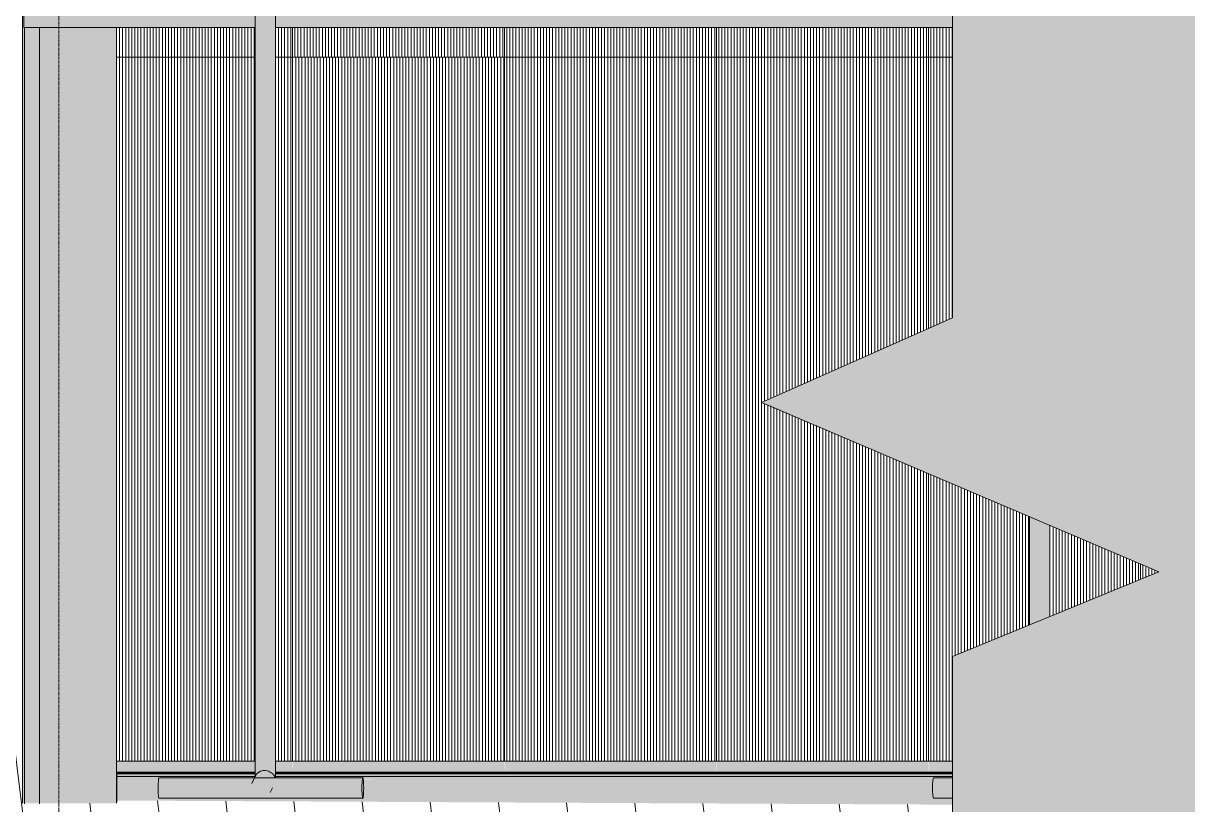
# Model space of a CAD drawing. Header units: millimetres. Extents: x -2361666 to -2009843, y -375 to 29863.
# Drawn here: x -2152843 to -2147151, y 11195 to 15015 of the extents above; entities that cross this region are included whole.
import ezdxf

# ---------------------------------------------------------------- set-up
doc = ezdxf.new("R2010")
doc.units = ezdxf.units.MM
doc.linetypes.add('Grid Line', pattern=[21, 12, -3, 3, -3])
for name, color, linetype, lineweight in [('A-DETL', 90, 'Continuous', 50), ('A-DETL-GENF', 92, 'Continuous', 5), ('A-GENM', 13, 'Continuous', 5), ('A-GLAZ-CURT', 52, 'Continuous', 5), ('A-GLAZ-CWMG', 51, 'Continuous', 5), ('A-ROOF', 132, 'Continuous', 5), ('A-ROOF-PATT', 132, 'Continuous', 5), ('A-WALL', 113, 'Continuous', 5), ('P-SANR-FIXT', 6, 'Continuous', 5), ('S-BEAM', 12, 'Continuous', 5), ('S-GRID', 1, 'Continuous', 5)]:
    doc.layers.add(name, color=color, linetype=linetype, lineweight=lineweight)

# ---------------------------------------------------------------- blocks, each defined once
blk = doc.blocks.new('Downpipe - Tee Spreader - Downpipe - Tee Spreader-1473809-SOUTH EAST - PART A')
at = {"layer": 'P-SANR-FIXT'}
for points in [[(-912193, 11326.6), (-912191.3, 11326.9), (-912191.4, 15154.5), (-912290.9, 15154.5), (-912290.4, 11333.1), (-912282.9, 11345.3), (-912272.7, 11354.3), (-912263.4, 11358.7), (-912250.5, 11361.4), (-912238.4, 11361.2), (-912227.9, 11359), (-912216.7, 11354.3), (-912204.6, 11345.3), (-912200.2, 11341), (-912193.1, 11326.8)], [(-912499, 11276.6), (-911768.9, 11276.6), (-911766.3, 11321.6), (-911766.3, 11326.6), (-912761.8, 11324.9), (-912764.5, 11301.6), (-912765.1, 11276.6), (-912743.2, 11276.6)], [(-912266.2, 11325.5), (-912245.5, 11326.6), (-912193.1, 11326.9), (-912195.2, 11332.6), (-912204.6, 11345.3), (-912216.7, 11354.3), (-912227.9, 11359), (-912238.4, 11361.2), (-912254.8, 11360.9), (-912258.2, 11360.5), (-912272.7, 11354.3), (-912282.9, 11345.3), (-912290.9, 11331.9), (-912292.1, 11326.6), (-912266.8, 11325.7)], [(-912499, 11226.6), (-911765.7, 11228.3), (-911768.3, 11251.6), (-911768.9, 11276.6), (-912765.1, 11276.6), (-912762.9, 11233.3), (-912760.7, 11226.6), (-912743.2, 11226.6)], [(-911765.7, 11228.3), (-911762.3, 11233.3), (-911760.3, 11289.5), (-911763.9, 11324.2), (-911766.7, 11319.9), (-911768.4, 11289.5), (-911767.9, 11251.6), (-911766.3, 11231.5)]]:
    blk.add_hatch(color=256, dxfattribs=at).paths.add_polyline_path(points)
for p, q in [((-912291.1, 15154.8), (-912291.1, 11331.5)), ((-912191.1, 11326.6), (-912191.1, 15154.8)), ((-911764.5, 11326.6), (-912760.7, 11326.6)), ((-912287.6, 11338.9), (-912307.4, 11298.8)), ((-912217.8, 11254.4), (-912206.5, 11277.2)), ((-912760.7, 11226.6), (-911764.5, 11226.6))]:
    blk.add_line(p, q, dxfattribs=at)
for centre, major_axis, ratio, start_param, end_param in [((-912760.7, 11276.6), (0, 50), 0.087276, 0, 1.570796), ((-911764.5, 11276.6), (0, 50), 0.087276, 4.712389, 7.853982), ((-912760.7, 11276.6), (0, 50), 0.087276, 1.570796, 3.141593), ((-912262.6, 11276.6), (-44.8, 22.2), 0.98105, 5.12118, 5.238128), ((-911764.5, 11276.6), (0, 50), 0.087276, 1.570796, 4.712389)]:
    blk.add_ellipse(centre, major_axis=major_axis, ratio=ratio, start_param=start_param, end_param=end_param, dxfattribs=at)
blk.add_open_spline([(-912286.4, 11341), (-912286, 11341.8), (-912285, 11343.3), (-912282.8, 11346.3), (-912279.5, 11349.8), (-912275, 11353.4), (-912269.9, 11356.4), (-912264.3, 11358.9), (-912256.3, 11361.2), (-912245.5, 11362.4), (-912232.4, 11361), (-912221.9, 11357.5), (-912214.2, 11353.4), (-912208.9, 11349.8), (-912205, 11346.3), (-912202.1, 11343.3), (-912199.5, 11340.2), (-912196.7, 11336.1), (-912194.2, 11331.2), (-912193.1, 11328.1), (-912192.6, 11326.7)], degree=3, knots=[0.1666667, 0.1666667, 0.1666667, 0.1666667, 0.1875, 0.2083333, 0.25, 0.2916667, 0.3333333, 0.375, 0.4166667, 0.5, 0.5833333, 0.6666667, 0.7083333, 0.75, 0.7916667, 0.8125, 0.8333333, 0.875, 0.9166667, 0.949442, 0.949442, 0.949442, 0.949442], dxfattribs=at)
blk = doc.blocks.new('Downpipe - Tee Spreader - Downpipe - Tee Spreader-V174-SOUTH EAST - PART A')
at = {"layer": 'P-SANR-FIXT'}
for points in [[(-908505.4, 12073.5), (-908405.8, 12114.4), (-908407.8, 12561.2), (-908505.4, 12602.8), (-908505.4, 12333.1)], [(-908882.2, 11276.6), (-908882.2, 11326.6), (-908976.3, 11324.9), (-908979, 11301.6), (-908979.6, 11276.6), (-908957.8, 11276.6)], [(-908975.2, 11226.6), (-908882.2, 11228.8), (-908882.2, 11276.6), (-908979.6, 11276.6), (-908977.4, 11233.3), (-908976.3, 11228.3)]]:
    blk.add_hatch(color=256, dxfattribs=at).paths.add_polyline_path(points)
for p, q in [((-908505.6, 12602.9), (-908505.6, 12073.5)), ((-908405.6, 12114.5), (-908405.6, 12560.2)), ((-908882.2, 11326.6), (-908975.2, 11326.6)), ((-908975.2, 11226.6), (-908882.2, 11226.6))]:
    blk.add_line(p, q, dxfattribs=at)
for start_param, end_param in [(0, 1.570796), (1.570796, 3.141593)]:
    blk.add_ellipse((-908975.2, 11276.6), major_axis=(0, 50), ratio=0.087276, start_param=start_param, end_param=end_param, dxfattribs=at)
blk = doc.blocks.new('Roof Gutters3 - Roof Gutters-1885272-SOUTH EAST - PART A')
at = {"layer": 'A-ROOF'}
h = blk.add_hatch(color=256, dxfattribs=at)
h.paths.add_polyline_path([(-912967.9, 11202.2), (-912967.9, 14994.7), (-913344, 14994.7), (-913344, 11202.5), (-912987.4, 11202.2)])
h.paths.add_polyline_path([(-913421, 15409.4), (-913421, 15431.6), (-913366.2, 15434.3), (-913366.2, 15435), (-913423.9, 15434.3), (-913423.9, 15409.4)])
h.paths.add_polyline_path([(-913366.2, 15432), (-912967.9, 15434.8), (-912967.9, 15437.8), (-913366.2, 15435)])
blk.add_hatch(color=256, dxfattribs=at).paths.add_polyline_path([(-912967.9, 11202.2), (-912967.2, 11220.8), (-912967.9, 11211.9)])
for p, q in [((-912967.9, 14994.7), (-912967.9, 11202.2)), ((-912967.2, 11348.8), (-912967.2, 11207.6))]:
    blk.add_line(p, q, dxfattribs=at)
blk = doc.blocks.new('Rectangular Mullion - Frame_Framed Facade_Danpal_DPANMF BT1-2879759-SOUTH EAST - PART A')
at = {"layer": 'A-GLAZ-CWMG'}
h = blk.add_hatch(color=256, dxfattribs=at)
h.paths.add_polyline_path([(-913418, 11202.3), (-913418, 14994.7), (-913421, 14994.7), (-913421, 15154.5), (-913427.4, 15154.5), (-913427.4, 11202.3)])
h.paths.add_polyline_path([(-913427.4, 15322.3), (-913421, 15322.3), (-913421, 15409.4), (-913427.4, 15409.4), (-913427.4, 15322.3)])
blk.add_hatch(color=256, dxfattribs=at).paths.add_polyline_path([(-913344, 11202), (-913344, 14994.7), (-913418, 14994.7), (-913418, 11202), (-913353.7, 11202)])
for p, q in [((-913427.4, 15409.4), (-913421, 15409.4)), ((-913427.4, 15322.3), (-913427.4, 15409.4)), ((-913427.4, 11202.3), (-913427.4, 15154.8)), ((-913418, 11199.8), (-913418, 14994.7)), ((-913344, 11199.8), (-913344, 14994.7))]:
    blk.add_line(p, q, dxfattribs=at)
blk = doc.blocks.new('FP_275-SOUTH EAST - PART A')
at = {"layer": 'A-GENM'}
blk.add_line((-908999.7, 14994.7), (-908999.7, 14848.8), dxfattribs=at)
blk = doc.blocks.new('MulticellPanel_Polycarbonate_Danpal_1040w - Grey-V274-SOUTH EAST - PART A')
at = {"layer": 'A-GENM'}
h = blk.add_hatch(dxfattribs=at)
h.set_pattern_fill('FP_141', color=256, style=0, pattern_type=2)
h.set_pattern_definition([(90, (-908481.924, 15017.768), (14.943, -9e-16), [])])
h.paths.add_polyline_path([(-908988.4, 14848.8), (-908882.2, 14848.8), (-908882.2, 14994.7), (-908997, 14994.7), (-908997, 14848.8)])
for p in [(-908999.7, 14848.8), (-908882.2, 14848.8)]:
    blk.add_line(p, (-908997, 14848.8), dxfattribs=at)
blk.add_blockref('FP_275-SOUTH EAST - PART A', (0, 0), dxfattribs=at)
blk = doc.blocks.new('FP_277-SOUTH EAST - PART A')
at = {"layer": 'A-GENM'}
blk.add_line((-910035.7, 14994.7), (-910035.7, 14848.8), dxfattribs=at)
blk = doc.blocks.new('MulticellPanel_Polycarbonate_Danpal_1040w - Grey-V276-SOUTH EAST - PART A')
at = {"layer": 'A-GENM'}
h = blk.add_hatch(dxfattribs=at)
h.set_pattern_fill('FP_142', color=256, style=0, pattern_type=2)
h.set_pattern_definition([(90, (-909517.955, 15017.768), (14.943, -9e-16), [])])
h.paths.add_polyline_path([(-909324.2, 14848.8), (-909002.9, 14848.8), (-909002.9, 14994.7), (-910033, 14994.7), (-910033, 14848.8), (-909812.6, 14848.8)])
for p, q in [((-910035.7, 14848.8), (-910033, 14848.8)), ((-909002.9, 14848.8), (-910033, 14848.8)), ((-909002.9, 14848.8), (-908999.7, 14848.8))]:
    blk.add_line(p, q, dxfattribs=at)
blk.add_blockref('FP_277-SOUTH EAST - PART A', (0, 0), dxfattribs=at)
blk = doc.blocks.new('FP_279-SOUTH EAST - PART A')
at = {"layer": 'A-GENM'}
blk.add_line((-911071.8, 14994.7), (-911071.8, 14848.8), dxfattribs=at)
blk = doc.blocks.new('MulticellPanel_Polycarbonate_Danpal_1040w - Grey-V278-SOUTH EAST - PART A')
at = {"layer": 'A-GENM'}
h = blk.add_hatch(dxfattribs=at)
h.set_pattern_fill('FP_143', color=256, style=0, pattern_type=2)
h.set_pattern_definition([(90, (-910553.987, 15017.768), (14.943, -9e-16), [])])
h.paths.add_polyline_path([(-911069, 14848.8), (-910039, 14848.8), (-910039, 14994.7), (-911069, 14994.7), (-911069, 14888.8)])
for p, q in [((-911071.8, 14848.8), (-911069, 14848.8)), ((-910039, 14848.8), (-911069, 14848.8)), ((-910039, 14848.8), (-910035.7, 14848.8))]:
    blk.add_line(p, q, dxfattribs=at)
blk.add_blockref('FP_279-SOUTH EAST - PART A', (0, 0), dxfattribs=at)
blk = doc.blocks.new('FP_281-SOUTH EAST - PART A')
at = {"layer": 'A-GENM'}
blk.add_line((-912107.8, 14994.7), (-912107.8, 14848.8), dxfattribs=at)
blk = doc.blocks.new('MulticellPanel_Polycarbonate_Danpal_1040w - Grey-V280-SOUTH EAST - PART A')
at = {"layer": 'A-GENM'}
h = blk.add_hatch(dxfattribs=at)
h.set_pattern_fill('FP_144', color=256, style=0, pattern_type=2)
h.set_pattern_definition([(90, (-911590.018, 15017.768), (14.943, -9e-16), [])])
h.paths.add_polyline_path([(-912105, 14848.8), (-911075, 14848.8), (-911075, 14994.7), (-912105, 14994.7), (-912105, 14861.3)])
for p, q in [((-912107.8, 14848.8), (-912105, 14848.8)), ((-911075, 14848.8), (-912105, 14848.8)), ((-911075, 14848.8), (-911071.7, 14848.8))]:
    blk.add_line(p, q, dxfattribs=at)
blk.add_blockref('FP_281-SOUTH EAST - PART A', (0, 0), dxfattribs=at)
blk = doc.blocks.new('MulticellPanel_Polycarbonate_Danpal_1040w - Grey-V282-SOUTH EAST - PART A')
at = {"layer": 'A-GENM'}
h = blk.add_hatch(dxfattribs=at)
h.set_pattern_fill('FP_145', color=256, style=0, pattern_type=2)
h.set_pattern_definition([(90, (-912626.05, 15017.768), (14.943, -9e-16), [])])
h.paths.add_polyline_path([(-912111, 14848.8), (-912111, 14994.7), (-912191.3, 14994.7), (-912191.3, 14848.8), (-912132.7, 14848.8)])
h.paths.add_polyline_path([(-912743.2, 14848.8), (-912290.9, 14848.8), (-912290.9, 14994.7), (-912967.8, 14994.7), (-912967.8, 14848.8)])
for p, q in [((-912290.9, 14848.8), (-912967.9, 14848.8)), ((-912111, 14848.8), (-912191.7, 14848.8)), ((-912111, 14848.8), (-912107.8, 14848.8))]:
    blk.add_line(p, q, dxfattribs=at)
blk = doc.blocks.new('FP_284-SOUTH EAST - PART A')
at = {"layer": 'A-GENM'}
blk.add_line((-907963.7, 12371.7), (-907963.7, 12295.8), dxfattribs=at)
blk = doc.blocks.new('MulticellPanel_Polycarbonate_Danpal_1040w - Premium Dark Opal-V283-SOUTH EAST - PART A')
at = {"layer": 'A-GENM'}
h = blk.add_hatch(dxfattribs=at)
h.set_pattern_fill('FP_146', color=256, style=0, pattern_type=2)
h.set_pattern_definition([(90, (-907445.892, 13105.475), (14.943, -9e-16), [])])
h.paths.add_polyline_path([(-907960.9, 12297), (-907873, 12333.1), (-907960.9, 12370.6), (-907960.9, 12301)])
blk.add_blockref('FP_284-SOUTH EAST - PART A', (0, 0), dxfattribs=at)
blk = doc.blocks.new('FP_286-SOUTH EAST - PART A')
at = {"layer": 'A-GENM'}
for p, q in [((-908999.7, 14848.8), (-908999.7, 13523.3)), ((-908999.7, 12813.6), (-908999.7, 11407.7))]:
    blk.add_line(p, q, dxfattribs=at)
blk = doc.blocks.new('MulticellPanel_Polycarbonate_Danpal_1040w - Premium Dark Opal-V285-SOUTH EAST - PART A')
at = {"layer": 'A-GENM'}
h = blk.add_hatch(dxfattribs=at)
h.set_pattern_fill('FP_147', color=256, style=0, pattern_type=2)
h.set_pattern_definition([(90, (-908481.924, 13105.475), (14.943, -9e-16), [])])
h.paths.add_polyline_path([(-908957.8, 11407.7), (-908882.2, 11407.7), (-908882.2, 11918.9), (-908505.4, 12073.5), (-908505.4, 12602.8), (-908997, 12812.4), (-908997, 11407.7)])
h.paths.add_polyline_path([(-908405.8, 12114.4), (-907966.9, 12294.5), (-907966.9, 12373.1), (-908405.8, 12560.3), (-908405.8, 12333.1)])
h.paths.add_polyline_path([(-908997, 13524.5), (-908882.2, 13575.4), (-908882.2, 14848.8), (-908997, 14848.8), (-908997, 13575.4)])
for q in [(-908999.7, 14848.8), (-908882.2, 14848.8)]:
    blk.add_line((-908997, 14848.8), q, dxfattribs=at)
blk.add_blockref('FP_286-SOUTH EAST - PART A', (0, 0), dxfattribs=at)
blk = doc.blocks.new('FP_288-SOUTH EAST - PART A')
at = {"layer": 'A-GENM'}
blk.add_line((-910035.7, 14848.8), (-910035.7, 11407.7), dxfattribs=at)
blk = doc.blocks.new('MulticellPanel_Polycarbonate_Danpal_1040w - Premium Dark Opal-V287-SOUTH EAST - PART A')
at = {"layer": 'A-GENM'}
h = blk.add_hatch(dxfattribs=at)
h.set_pattern_fill('FP_148', color=256, style=0, pattern_type=2)
h.set_pattern_definition([(90, (-909517.955, 13105.475), (14.943, -9e-16), [])])
h.paths.add_polyline_path([(-910033, 11407.7), (-909002.9, 11407.7), (-909002.9, 12815), (-909812.6, 13162.3), (-909002.9, 13521.8), (-909002.9, 14848.8), (-910033, 14848.8), (-910033, 11420.1)])
for p, q in [((-910033, 14848.8), (-910035.7, 14848.8)), ((-910033, 14848.8), (-909002.9, 14848.8)), ((-908999.7, 14848.8), (-909002.9, 14848.8))]:
    blk.add_line(p, q, dxfattribs=at)
blk.add_blockref('FP_288-SOUTH EAST - PART A', (0, 0), dxfattribs=at)
blk = doc.blocks.new('FP_289-SOUTH EAST - PART A')
at = {"layer": 'A-GENM'}
blk.add_line((-911071.8, 14848.8), (-911071.8, 11407.7), dxfattribs=at)
blk = doc.blocks.new('MulticellPanel_Polycarbonate_Danpal_1040w - Opal-1262872-SOUTH EAST - PART A')
at = {"layer": 'A-GENM'}
h = blk.add_hatch(dxfattribs=at)
h.set_pattern_fill('FP_149', color=256, style=0, pattern_type=2)
h.set_pattern_definition([(90, (-910553.987, 13105.475), (14.943, -9e-16), [])])
h.paths.add_polyline_path([(-911069, 11407.7), (-910039, 11407.7), (-910039, 14848.8), (-911069, 14848.8), (-911069, 11420.1)])
for p, q in [((-911069, 14848.8), (-911071.8, 14848.8)), ((-911069, 14848.8), (-910039, 14848.8)), ((-910035.7, 14848.8), (-910039, 14848.8))]:
    blk.add_line(p, q, dxfattribs=at)
blk.add_blockref('FP_289-SOUTH EAST - PART A', (0, 0), dxfattribs=at)
blk = doc.blocks.new('MulticellPanel_Polycarbonate_Danpal_1040w - Opal-V290-SOUTH EAST - PART A')
at = {"layer": 'A-GENM'}
h = blk.add_hatch(dxfattribs=at)
h.set_pattern_fill('FP_150', color=256, style=0, pattern_type=2)
h.set_pattern_definition([(90, (-912626.05, 13105.475), (14.943, -9e-16), [])])
h.paths.add_polyline_path([(-912967.8, 11407.7), (-912290.9, 11407.7), (-912290.9, 14848.8), (-912967.8, 14848.8), (-912967.8, 11640.3)])
h.paths.add_polyline_path([(-912132.7, 11407.7), (-912111, 11407.7), (-912111, 14848.8), (-912191.3, 14848.8), (-912191.3, 11407.7)])
for p, q in [((-912967.9, 14848.8), (-912290.9, 14848.8)), ((-912191.7, 14848.8), (-912111, 14848.8)), ((-912107.8, 14848.8), (-912111, 14848.8))]:
    blk.add_line(p, q, dxfattribs=at)
blk = doc.blocks.new('Rectangular Mullion - Frame_Framed Facade_Danpal_DPANMF BT1-1113569-SOUTH EAST - PART A')
at = {"layer": 'A-GLAZ-CWMG'}
for points in [[(-909000.8, 11354.3), (-908882.2, 11354.3), (-908882.2, 11407.7), (-909000.8, 11407.7)], [(-908957.8, 11348.8), (-908882.2, 11348.8), (-908882.2, 11354.3), (-909000, 11354.3), (-909000, 11348.8), (-908997, 11348.8)]]:
    blk.add_hatch(color=256, dxfattribs=at).paths.add_polyline_path(points)
for p, q in [((-909000.8, 11407.7), (-908882.2, 11407.7)), ((-909000.8, 11354.3), (-908882.2, 11354.3)), ((-909000, 11348.8), (-908882.2, 11348.8))]:
    blk.add_line(p, q, dxfattribs=at)
blk = doc.blocks.new('Rectangular Mullion - Frame_Framed Facade_Danpal_DPANMF BT1-V291-SOUTH EAST - PART A')
at = {"layer": 'A-GLAZ-CWMG'}
for points in [[(-909324.2, 11354.3), (-909000.8, 11354.3), (-909002.9, 11407.7), (-910036.9, 11407.7), (-910036.9, 11354.3), (-909812.6, 11354.3)], [(-909324.2, 11348.8), (-909000, 11348.8), (-909000.8, 11354.3), (-910036.1, 11354.3), (-910036.1, 11348.8), (-909812.6, 11348.8)]]:
    blk.add_hatch(color=256, dxfattribs=at).paths.add_polyline_path(points)
for p, q in [((-910036.9, 11407.7), (-909000.8, 11407.7)), ((-910036.9, 11354.3), (-909000.8, 11354.3)), ((-910036.1, 11348.8), (-909000, 11348.8))]:
    blk.add_line(p, q, dxfattribs=at)
blk = doc.blocks.new('Rectangular Mullion - Frame_Framed Facade_Danpal_DPANMF BT1-1887978-SOUTH EAST - PART A')
at = {"layer": 'A-GLAZ-CWMG'}
h = blk.add_hatch(color=256, dxfattribs=at)
h.paths.add_polyline_path([(-912967.8, 11354.3), (-912290.9, 11356.3), (-912290.9, 11407.7), (-912967.8, 11407.7), (-912967.8, 11362.1)])
h.paths.add_polyline_path([(-912132.7, 11354.3), (-912108.9, 11354.3), (-912111, 11407.7), (-912191.3, 11407.7), (-912191.3, 11354.3)])
h = blk.add_hatch(color=256, dxfattribs=at)
h.paths.add_polyline_path([(-912967.8, 11348.8), (-912290.9, 11349.7), (-912290.9, 11354.3), (-912967.8, 11354.3)])
h.paths.add_polyline_path([(-912111, 11348.8), (-912108.1, 11348.8), (-912108.9, 11354.3), (-912191.3, 11354.3), (-912191.3, 11348.8), (-912132.7, 11348.8)])
for p, q in [((-912967.9, 11407.7), (-912290.9, 11407.7)), ((-912191.3, 11407.7), (-912108.9, 11407.7)), ((-912967.9, 11354.3), (-912290.9, 11354.3)), ((-912967.9, 11348.8), (-912290.9, 11348.8)), ((-912191.3, 11354.3), (-912108.9, 11354.3)), ((-912191.3, 11348.8), (-912108.1, 11348.8))]:
    blk.add_line(p, q, dxfattribs=at)
blk = doc.blocks.new('Structural Framing 10 - Structural Framing 1-2898566-SOUTH EAST - PART A')
at = {"layer": 'S-BEAM'}
h = blk.add_hatch(color=256, dxfattribs=at)
h.paths.add_polyline_path([(-911155.8, 11332.6), (-908882.2, 11332.6), (-908882.2, 11345.3), (-912191.3, 11345.3), (-912191.3, 11332.6), (-911277.9, 11332.6)])
h.paths.add_polyline_path([(-912743.2, 11332.6), (-912290.9, 11332.6), (-912290.9, 11345.3), (-912967.2, 11345.3), (-912967.2, 11332.6)])
h = blk.add_hatch(color=256, dxfattribs=at)
h.paths.add_polyline_path([(-911761.4, 11321.2), (-908977.1, 11321.2), (-908975.2, 11326.6), (-908882.2, 11328.8), (-908882.2, 11332.6), (-912191.3, 11330.9), (-912191.3, 11326.6), (-911765.7, 11324.9), (-911763.4, 11324.9), (-911762.3, 11321.2)])
h.paths.add_polyline_path([(-912967.2, 11321.2), (-912762.6, 11321.2), (-912760.7, 11326.6), (-912293.4, 11326.9), (-912290.9, 11332.6), (-912967.2, 11331.1), (-912967.2, 11324.2)])
blk.add_hatch(color=256, dxfattribs=at).paths.add_polyline_path([(-908882.2, 11195.3), (-908882.2, 11226.6), (-908976.3, 11228.3), (-908979, 11251.6), (-908979, 11301.6), (-908979, 11321.2), (-911762.6, 11319.9), (-911760.3, 11289.5), (-911761.4, 11246.8), (-911764.5, 11230), (-911768.9, 11226.6), (-912761.8, 11228.3), (-912764.5, 11251.6), (-912764.5, 11301.6), (-912765.1, 11321.2), (-912967.2, 11321.2), (-912967.2, 11215.4), (-909324.2, 11197.5)])
for p, q in [((-912967.2, 11345.3), (-912290.9, 11345.3)), ((-912290.9, 11332.6), (-912967.2, 11332.6)), ((-912191.3, 11345.3), (-908882.2, 11345.3)), ((-908882.2, 11332.6), (-912191.3, 11332.6))]:
    blk.add_line(p, q, dxfattribs=at)

msp = doc.modelspace()

# ---------------------------------------------------------------- hatches: boundary and pattern name
at = {"layer": 'A-DETL-GENF'}
h = msp.add_hatch(color=7, dxfattribs=at)
h.paths.add_polyline_path([(-2148300.9, 187.9), (-2143370.1, 187.9), (-2143370.1, 28378.4), (-2148300.9, 28378.4), (-2148300.9, 13575.4), (-2149231.3, 13160.3), (-2147291.6, 12333.1), (-2148300.9, 11918.9), (-2148300.9, 2000)])
h.paths.add_polyline_path([(-2145323.8, 16936.1), (-2145323.8, 16936.1), (-2145079.6, 16936.1)])
at = {"layer": 'A-ROOF'}
h = msp.add_hatch(color=256, dxfattribs=at)
h.paths.add_polyline_path([(-2152833.5, 14994.7), (-2151709.6, 14994.7), (-2151709.6, 15154.5), (-2152839.7, 15154.5), (-2152839.7, 14994.7)])
h.paths.add_polyline_path([(-2151610, 14994.7), (-2148300.9, 14994.7), (-2148300.9, 15154.5), (-2151610, 15154.5)])
h.paths.add_polyline_path([(-2152839.7, 15322.3), (-2148300.9, 15322.3), (-2148300.9, 15406.2), (-2152839.7, 15406.2), (-2152839.7, 15322.3)])
at = {"layer": 'A-ROOF-PATT'}
h = msp.add_hatch(dxfattribs=at)
h.set_pattern_fill('FP_99', color=256, style=0, pattern_type=2)
h.set_pattern_definition([(96.952, (-1239496.12, -226018.12), (-332.99335, 0.00123), [])])
h.paths.add_polyline_path([(-2201031.8, 11308.7), (-2201035.1, 11299.5), (-2201036.1, 11309.5), (-2201033.3, 11309)])
h.paths.add_polyline_path([(-2201027.9, 11306.8), (-2201033.2, 11299.3), (-2201030.6, 11308.1)])
h.paths.add_polyline_path([(-2201024.6, 11303.9), (-2201029.9, 11301.9), (-2201027.9, 11306.8)])
h.paths.add_polyline_path([(-2197096, 11261.8), (-2197085.7, 11262.7), (-2197093.1, 11261.9)])
h.paths.add_polyline_path([(-2196572.1, 11257.3), (-2196561.8, 11258.3), (-2196569, 11257.5)])
h.paths.add_polyline_path([(-2148300.9, 10011.6), (-2148300.9, 10681.7), (-2150303, 10704.2), (-2150302.6, 10703), (-2150325.9, 10703), (-2150331, 10687.1), (-2150332.8, 10671.3), (-2150331, 10655.4), (-2150324.3, 10638.8), (-2150256.6, 10637.2), (-2150298, 10625.8), (-2150417.6, 10625.8), (-2150429.5, 10588.3), (-2150427.2, 10588.1), (-2150429.5, 10584.6), (-2150470.2, 10574.9), (-2150519, 10575.5), (-2150516.9, 10579), (-2150503, 10584.3), (-2150500.9, 10584.8), (-2150468.9, 10591.2), (-2150457.8, 10626.9), (-2150457.8, 10628.9), (-2150458.4, 10629.7), (-2150414.8, 10639.9), (-2150403.7, 10639.9), (-2150398.6, 10656.3), (-2150396.8, 10672), (-2150398.6, 10687.9), (-2150404.1, 10704.2), (-2150432.8, 10705.8), (-2150432.8, 10707), (-2155938.4, 10771), (-2155937.9, 10769.8), (-2155961.2, 10769.8), (-2155966.4, 10753.9), (-2155968.2, 10738.1), (-2155966.4, 10722.2), (-2155959.6, 10705.6), (-2155892, 10704), (-2155933.3, 10692.6), (-2156053, 10692.6), (-2156064.8, 10655.1), (-2156062.6, 10654.9), (-2156064.8, 10651.4), (-2156105.6, 10641.7), (-2156154.4, 10642.3), (-2156152.3, 10645.8), (-2156138.4, 10651.1), (-2156136.2, 10651.6), (-2156104.2, 10658), (-2156093.2, 10693.8), (-2156093.2, 10695.8), (-2156093.7, 10696.5), (-2156050.1, 10706.7), (-2156039, 10706.7), (-2156034, 10723.1), (-2156032.2, 10738.9), (-2156035.4, 10759.4), (-2156039.5, 10771), (-2156068.2, 10772.6), (-2156069.3, 10773.8), (-2161573.8, 10837.8), (-2161573.3, 10836.6), (-2161596.6, 10836.6), (-2161601.8, 10820.7), (-2161603.6, 10804.9), (-2161601.8, 10789), (-2161595, 10772.5), (-2161527.4, 10770.9), (-2161568.7, 10759.5), (-2161688.4, 10759.4), (-2161700.2, 10721.9), (-2161697.9, 10721.8), (-2161700.2, 10718.2), (-2161740.9, 10708.6), (-2161789.8, 10709.2), (-2161787.6, 10712.7), (-2161773.8, 10717.9), (-2161771.6, 10718.5), (-2161739.6, 10724.9), (-2161728.5, 10760.6), (-2161728.6, 10762.6), (-2161729.1, 10763.4), (-2161685.5, 10773.6), (-2161674.4, 10773.6), (-2161669.3, 10789.9), (-2161667.6, 10805.7), (-2161669.3, 10821.6), (-2161674.9, 10837.8), (-2161703.6, 10839.5), (-2161703.6, 10840.7), (-2167209.2, 10904.7), (-2167208.7, 10903.5), (-2167232, 10903.5), (-2167237.2, 10887.6), (-2167238.9, 10871.8), (-2167237.2, 10855.9), (-2167230.4, 10839.3), (-2167162.8, 10837.7), (-2167204.1, 10826.3), (-2167323.8, 10826.3), (-2167335.6, 10788.8), (-2167333.3, 10788.6), (-2167335.6, 10785.1), (-2167376.3, 10775.4), (-2167425.2, 10776), (-2167423, 10779.5), (-2167409.2, 10784.8), (-2167407, 10785.3), (-2167375, 10791.7), (-2167363.9, 10827.4), (-2167363.9, 10829.5), (-2167364.5, 10830.2), (-2167320.9, 10840.4), (-2167309.8, 10840.4), (-2167304.7, 10856.8), (-2167303.3, 10875.9), (-2167304.7, 10888.5), (-2167310.2, 10904.7), (-2167339, 10906.3), (-2167339, 10907.5), (-2172844.5, 10971.5), (-2172844, 10970.3), (-2172867.4, 10970.3), (-2172872.5, 10954.4), (-2172874.3, 10938.6), (-2172872.5, 10922.7), (-2172865.7, 10906.2), (-2172798.1, 10904.6), (-2172839.5, 10893.1), (-2172959.1, 10893.1), (-2172970.9, 10855.6), (-2172968.7, 10855.4), (-2172970.9, 10851.9), (-2173011.7, 10842.2), (-2173060.5, 10842.8), (-2173058.4, 10846.3), (-2173044.5, 10851.6), (-2173042.4, 10852.1), (-2173010.4, 10858.5), (-2172999.3, 10894.3), (-2172999.3, 10896.3), (-2172999.9, 10897), (-2172956.3, 10907.2), (-2172945.2, 10907.2), (-2172940.1, 10923.6), (-2172938.3, 10939.4), (-2172940.1, 10955.3), (-2172945.6, 10971.5), (-2172974.3, 10973.1), (-2172974.3, 10974.3), (-2178479.9, 11038.3), (-2178479.4, 11037.1), (-2178502.7, 11037.1), (-2178507.9, 11021.2), (-2178509.7, 11005.5), (-2178504.8, 10979.6), (-2178501.1, 10973), (-2178433.5, 10971.4), (-2178474.8, 10960), (-2178594.5, 10960), (-2178606.3, 10922.5), (-2178604.1, 10922.3), (-2178606.3, 10918.8), (-2178647.1, 10909.1), (-2178695.9, 10909.7), (-2178693.7, 10913.2), (-2178679.9, 10918.4), (-2178677.7, 10919), (-2178645.7, 10925.4), (-2178634.7, 10961.1), (-2178634.7, 10963.1), (-2178635.2, 10963.9), (-2178591.6, 10974.1), (-2178580.5, 10974.1), (-2178575.5, 10990.4), (-2178573.7, 11006.2), (-2178575.5, 11022.1), (-2178581, 11038.3), (-2178609.7, 11040), (-2178609.7, 11041.2), (-2184115.3, 11105.2), (-2184114.8, 11104), (-2184138.1, 11104), (-2184143.3, 11088.1), (-2184145.1, 11072.3), (-2184143.3, 11056.4), (-2184136.5, 11039.8), (-2184068.9, 11038.2), (-2184110.2, 11026.8), (-2184229.9, 11026.8), (-2184241.7, 10989.3), (-2184239.4, 10989.1), (-2184241.7, 10985.6), (-2184282.4, 10975.9), (-2184331.3, 10976.5), (-2184329.1, 10980), (-2184315.3, 10985.3), (-2184313.1, 10985.8), (-2184281.1, 10992.2), (-2184270, 11028), (-2184270, 11030), (-2184270.6, 11030.7), (-2184227, 11040.9), (-2184215.9, 11040.9), (-2184210.8, 11057.3), (-2184209, 11073.1), (-2184210.8, 11089), (-2184216.4, 11105.2), (-2184245.1, 11106.8), (-2184245.1, 11108), (-2189750.7, 11172), (-2189750.2, 11170.8), (-2189774.1, 11168.8), (-2189778.6, 11154.9), (-2189780.4, 11139.1), (-2189778.6, 11123.2), (-2189771.2, 11106.7), (-2189704.3, 11105.1), (-2189745.6, 11093.6), (-2189865.3, 11093.6), (-2189877.1, 11056.1), (-2189874.8, 11056), (-2189877.1, 11052.4), (-2189917.8, 11042.8), (-2189966.6, 11043.3), (-2189964.5, 11046.8), (-2189950.7, 11052.1), (-2189948.5, 11052.6), (-2189916.5, 11059.1), (-2189905.4, 11094.8), (-2189905.4, 11096.8), (-2189906, 11097.5), (-2189862.4, 11107.7), (-2189851.3, 11107.7), (-2189846.2, 11124.1), (-2189844.4, 11139.9), (-2189846.2, 11155.8), (-2189851.7, 11172), (-2189880.4, 11173.8), (-2189880.5, 11174.9), (-2195386, 11238.9), (-2195385.5, 11237.6), (-2195408.8, 11237.6), (-2195414, 11221.7), (-2195415.1, 11199.8), (-2195414, 11190.1), (-2195407.2, 11173.5), (-2195339.6, 11171.9), (-2195388.2, 11160.6), (-2195500.6, 11160.5), (-2195512.4, 11123), (-2195510.2, 11122.8), (-2195512.4, 11119.3), (-2195553.2, 11109.6), (-2195602, 11110.2), (-2195599.9, 11113.7), (-2195586, 11119), (-2195583.9, 11119.5), (-2195551.8, 11125.9), (-2195540.8, 11161.6), (-2195540.8, 11163.6), (-2195541.3, 11164.4), (-2195497.8, 11174.6), (-2195486.6, 11174.6), (-2195480.6, 11199.8), (-2195479.8, 11206.7), (-2195481.6, 11222.6), (-2195487.1, 11238.9), (-2195515.8, 11240.5), (-2195515.8, 11241.6), (-2195688.5, 11243.7), (-2195841.3, 11244.7), (-2195868.9, 11244.4), (-2201018.8, 11285.5), (-2201018.2, 11241.6), (-2201008.1, 11239.6), (-2201008.1, 11238.9), (-2200791.8, 11236.3), (-2200787.9, 11189.5), (-2200778.7, 11187.2), (-2200778.7, 11183.4), (-2200788.4, 11181.1), (-2200826, 11181.1), (-2200826.9, 11172), (-2200836.1, 11169.8), (-2200963.1, 11169.8), (-2200963.1, 11174.3), (-2201082.2, 11175.7), (-2201082.2, 11175.1), (-2201091.9, 11172.8), (-2201119.5, 11173), (-2201119.5, 11176.1), (-2201243.6, 11175.8), (-2201249.4, 11174.7), (-2201375.2, 11177.7), (-2201375.2, 11182.2), (-2201366, 11184.4), (-2201362.1, 11235.3), (-2201330.9, 11242.7), (-2201146.9, 11242.7), (-2201146.9, 11247.1), (-2201137.3, 11262.7), (-2201044.5, 11307.9), (-2201042.2, 11286.8), (-2201037, 11284.6), (-2201031.5, 11286.8), (-2201024.7, 11289.8), (-2201036.7, 11293.1), (-2201031.8, 11295.4), (-2201029.5, 11297.3), (-2201024.6, 11303.9), (-2201018.8, 11296), (-2200993.7, 11295.5), (-2200950, 11294.8), (-2200845.5, 11294.4), (-2200609.9, 11291.4), (-2200591.2, 11292.3), (-2200417.8, 11290.3), (-2200349.3, 11289.5), (-2200295, 11289.8), (-2200286.9, 11289.2), (-2200203.9, 11288.6), (-2200142.2, 11288.1), (-2199956, 11286.5), (-2199955.8, 11285.6), (-2199911.5, 11286.3), (-2199585.2, 11283.9), (-2196965.4, 11261.7), (-2196919.6, 11261.2), (-2196782.1, 11259.8), (-2196752.2, 11259.9), (-2195509.8, 11250.9), (-2195509.4, 11252.1), (-2195378.7, 11248.2), (-2195378.1, 11248), (-2189874.4, 11184.1), (-2189874, 11185.3), (-2189743.4, 11181.7), (-2189742.8, 11181.2), (-2184239.1, 11117.2), (-2184238.6, 11118.4), (-2184108, 11114.8), (-2184107.4, 11114.4), (-2178603.7, 11050.4), (-2178603.3, 11051.6), (-2178472.7, 11048), (-2178472, 11047.5), (-2172968.3, 10983.5), (-2172967.9, 10984.8), (-2172837.3, 10981.2), (-2172836.6, 10980.7), (-2167332.9, 10916.7), (-2167332.5, 10917.9), (-2167201.9, 10914.3), (-2167201.3, 10913.9), (-2161697.6, 10849.9), (-2161697.1, 10851.1), (-2161566.6, 10847.5), (-2161565.9, 10847), (-2156062.2, 10783), (-2156061.8, 10784.2), (-2155931.2, 10780.7), (-2155930.5, 10780.2), (-2150426.8, 10716.2), (-2150426.4, 10717.4), (-2150295.8, 10713.8), (-2150295.1, 10713.3), (-2148300.9, 10689.7), (-2148300.9, 11195.3), (-2152385.8, 11215.4), (-2152386.6, 11202.2), (-2152846.1, 11202.8), (-2152846.1, 11493.7), (-2189771.2, 11503.7), (-2212391.7, 11502.2), (-2212391.7, 11189.6), (-2148742.9, 10019.7)])
h.paths.add_polyline_path([(-2150212.4, 10587.2), (-2150212.2, 10590.5), (-2150202.6, 10590.5), (-2150203.9, 10587.8), (-2150212.5, 10587.6)])
h.paths.add_polyline_path([(-2150235.8, 10572.1), (-2150284.6, 10572.7), (-2150282.4, 10577.7), (-2150233.7, 10587.7), (-2150192.8, 10585.3), (-2150195, 10581.8), (-2150223.2, 10575.1)])
h.paths.add_polyline_path([(-2150284.8, 10576.4), (-2150295.5, 10627), (-2150252.5, 10637.2), (-2150240.3, 10588.6), (-2150284.6, 10576.7)])
h.paths.add_polyline_path([(-2155847.8, 10654.5), (-2155847.6, 10657.3), (-2155838, 10657.4), (-2155839.2, 10654.6), (-2155847.6, 10654.5)])
h.paths.add_polyline_path([(-2155828.2, 10649.2), (-2155875.7, 10639), (-2155920, 10639.5), (-2155917.8, 10644.5), (-2155869, 10654.6), (-2155828.2, 10652.2)])
h.paths.add_polyline_path([(-2155920.2, 10643.3), (-2155930.9, 10693.8), (-2155887.9, 10704), (-2155875.7, 10655.5), (-2155920, 10643.5)])
h.paths.add_polyline_path([(-2161483.2, 10721.3), (-2161482.9, 10724.2), (-2161473.4, 10724.2), (-2161474.6, 10721.4), (-2161482.9, 10721.3)])
h.paths.add_polyline_path([(-2161463.5, 10716), (-2161511.1, 10705.8), (-2161555.4, 10706.4), (-2161553.1, 10711.3), (-2161504.4, 10721.4), (-2161463.5, 10719)])
h.paths.add_polyline_path([(-2161555.6, 10710.1), (-2161566.3, 10760.7), (-2161523.2, 10770.9), (-2161511.1, 10722.3), (-2161555.4, 10710.4)])
h.paths.add_polyline_path([(-2167118.6, 10788.1), (-2167118.3, 10791), (-2167108.7, 10791), (-2167110, 10788.3), (-2167118.3, 10788.1)])
h.paths.add_polyline_path([(-2167098.9, 10782.8), (-2167146.4, 10772.7), (-2167190.8, 10773.2), (-2167188.5, 10778.2), (-2167139.8, 10788.2), (-2167098.9, 10785.8)])
h.paths.add_polyline_path([(-2167191, 10777), (-2167201.6, 10827.5), (-2167158.6, 10837.7), (-2167146.4, 10789.1), (-2167190.8, 10777.2)])
h.paths.add_polyline_path([(-2172753.9, 10855), (-2172753.7, 10857.9), (-2172744.1, 10857.9), (-2172745.4, 10855.1), (-2172753.7, 10855)])
h.paths.add_polyline_path([(-2172734.3, 10849.7), (-2172781.8, 10839.5), (-2172826.1, 10840), (-2172823.9, 10845), (-2172775.2, 10855.1), (-2172734.3, 10852.7)])
h.paths.add_polyline_path([(-2172826.3, 10843.8), (-2172837, 10894.3), (-2172794, 10904.6), (-2172781.8, 10856), (-2172826.1, 10844)])
h.paths.add_polyline_path([(-2178389.3, 10921.8), (-2178389.1, 10924.7), (-2178379.5, 10924.7), (-2178380.7, 10921.9), (-2178389.1, 10921.8)])
h.paths.add_polyline_path([(-2178369.7, 10916.5), (-2178417.2, 10906.4), (-2178461.5, 10906.9), (-2178459.2, 10911.8), (-2178410.5, 10921.9), (-2178369.7, 10919.5)])
h.paths.add_polyline_path([(-2178461.7, 10910.6), (-2178472.4, 10961.2), (-2178429.4, 10971.4), (-2178417.2, 10922.8), (-2178461.5, 10910.9)])
h.paths.add_polyline_path([(-2184024.7, 10988.6), (-2184024.4, 10991.5), (-2184014.9, 10991.5), (-2184016.1, 10988.8), (-2184024.4, 10988.6)])
h.paths.add_polyline_path([(-2184048.1, 10973.1), (-2184096.9, 10973.7), (-2184094.6, 10978.7), (-2184045.9, 10988.8), (-2184005, 10986.3), (-2184007.2, 10982.8), (-2184035.4, 10976.1)])
h.paths.add_polyline_path([(-2184097.1, 10977.5), (-2184107.8, 11028), (-2184064.7, 11038.2), (-2184052.5, 10989.7), (-2184096.9, 10977.7)])
h.paths.add_polyline_path([(-2189660.1, 11055.5), (-2189659.8, 11058.4), (-2189650.2, 11058.4), (-2189651.5, 11055.6), (-2189659.8, 11055.5)])
h.paths.add_polyline_path([(-2189640.4, 11050.2), (-2189687.9, 11040), (-2189732.3, 11040.6), (-2189730, 11045.5), (-2189681.3, 11055.6), (-2189640.4, 11053.2)])
h.paths.add_polyline_path([(-2189732.5, 11044.3), (-2189743.1, 11094.9), (-2189700.1, 11105.1), (-2189687.9, 11056.5), (-2189732.3, 11044.6)])
h.paths.add_polyline_path([(-2195295.4, 11122.3), (-2195295.2, 11125.2), (-2195285.6, 11125.2), (-2195286.9, 11122.5), (-2195295.2, 11122.3)])
h.paths.add_polyline_path([(-2195275.8, 11117), (-2195323.3, 11106.9), (-2195367.6, 11107.4), (-2195365.4, 11112.4), (-2195316.7, 11122.4), (-2195275.8, 11120)])
h.paths.add_polyline_path([(-2195367.8, 11111.1), (-2195378.5, 11161.7), (-2195335.5, 11171.9), (-2195323.3, 11123.3), (-2195367.6, 11111.4)])
h.paths.add_polyline_path([(-2212671.1, 11162.4), (-2212669.7, 11199.8), (-2212669.7, 11503.7), (-2212713.7, 11503), (-2212672.1, 11162.4)])
h.paths.add_polyline_path([(-2212539.7, 11192.4), (-2212539.7, 11503.7), (-2212629.7, 11503), (-2212629.7, 11194)])
h.paths.add_polyline_path([(-2200926.3, 11287.7), (-2200928.2, 11289.1), (-2200928.2, 11287.9)])
h.paths.add_polyline_path([(-2201038.9, 11299.3), (-2201043.3, 11308.2), (-2201040.4, 11309.2), (-2201038.9, 11299.5)])
h.paths.add_polyline_path([(-2201037, 11299.5), (-2201038.9, 11309.3), (-2201036.1, 11309.5), (-2201036.3, 11306.8)])
at = {"layer": 'A-WALL'}
h = msp.add_hatch(color=256, dxfattribs=at)
h.paths.add_polyline_path([(-2148300.9, 11345.3), (-2148300.9, 11348.8), (-2151610, 11348.8), (-2151610, 11345.3), (-2148376.5, 11345.3)])
h.paths.add_polyline_path([(-2152161.9, 11345.3), (-2151709.6, 11345.3), (-2151709.6, 11348.8), (-2152385.8, 11348.8), (-2152385.8, 11345.3)])

# ---------------------------------------------------------------- linework, layer by layer
at = {"layer": 'A-DETL', "lineweight": 15}
for p, q in [((-2148300.9, 28378.4), (-2148300.9, 13575.4)), ((-2148300.9, 13575.4), (-2149233.6, 13161.3)), ((-2149233.6, 13161.3), (-2147291.6, 12333.1)), ((-2147291.6, 12333.1), (-2148300.9, 11918.9)), ((-2148300.9, 11918.9), (-2148300.9, 187.9))]:
    msp.add_line(p, q, dxfattribs=at)
at = {"layer": 'A-ROOF'}
for p, q in [((-2152839.7, 14994.7), (-2152839.7, 15154.8)), ((-2151709.6, 14994.7), (-2152839.7, 14994.7)), ((-2148300.9, 14994.7), (-2151610.2, 14994.7))]:
    msp.add_line(p, q, dxfattribs=at)
at = {"layer": 'S-GRID', "linetype": 'Grid Line'}
msp.add_line((-2152669.7, 224.7), (-2152669.7, 26143.2), dxfattribs=at)

# ---------------------------------------------------------------- block references
at = {"layer": 'A-GLAZ-CURT'}
for name, p in [('MulticellPanel_Polycarbonate_Danpal_1040w - Grey-V282-SOUTH EAST - PART A', (-1239418.7, 0)), ('MulticellPanel_Polycarbonate_Danpal_1040w - Grey-V280-SOUTH EAST - PART A', (-1239418.7, 0)), ('MulticellPanel_Polycarbonate_Danpal_1040w - Grey-V278-SOUTH EAST - PART A', (-1239418.7, 0)), ('MulticellPanel_Polycarbonate_Danpal_1040w - Grey-V276-SOUTH EAST - PART A', (-1239418.7, 0)), ('MulticellPanel_Polycarbonate_Danpal_1040w - Grey-V274-SOUTH EAST - PART A', (-1239418.7, 0)), ('MulticellPanel_Polycarbonate_Danpal_1040w - Opal-V290-SOUTH EAST - PART A', (-1239418.7, 0)), ('MulticellPanel_Polycarbonate_Danpal_1040w - Opal-1262872-SOUTH EAST - PART A', (-1240454.7, 0)), ('MulticellPanel_Polycarbonate_Danpal_1040w - Opal-1262872-SOUTH EAST - PART A', (-1239418.7, 0)), ('MulticellPanel_Polycarbonate_Danpal_1040w - Premium Dark Opal-V287-SOUTH EAST - PART A', (-1239418.7, 0)), ('MulticellPanel_Polycarbonate_Danpal_1040w - Premium Dark Opal-V285-SOUTH EAST - PART A', (-1239418.7, 0)), ('MulticellPanel_Polycarbonate_Danpal_1040w - Premium Dark Opal-V283-SOUTH EAST - PART A', (-1239418.7, 0))]:
    msp.add_blockref(name, p, dxfattribs=at)
at = {"layer": 'A-GLAZ-CWMG'}
for name, p in [('Rectangular Mullion - Frame_Framed Facade_Danpal_DPANMF BT1-2879759-SOUTH EAST - PART A', (-1239418.7, 0)), ('Rectangular Mullion - Frame_Framed Facade_Danpal_DPANMF BT1-1887978-SOUTH EAST - PART A', (-1239418.7, 0)), ('Rectangular Mullion - Frame_Framed Facade_Danpal_DPANMF BT1-V291-SOUTH EAST - PART A', (-1241490.7, 0)), ('Rectangular Mullion - Frame_Framed Facade_Danpal_DPANMF BT1-V291-SOUTH EAST - PART A', (-1240454.7, 0)), ('Rectangular Mullion - Frame_Framed Facade_Danpal_DPANMF BT1-V291-SOUTH EAST - PART A', (-1239418.7, 0)), ('Rectangular Mullion - Frame_Framed Facade_Danpal_DPANMF BT1-1113569-SOUTH EAST - PART A', (-1239418.7, 0))]:
    msp.add_blockref(name, p, dxfattribs=at)
at = {"layer": 'A-ROOF'}
msp.add_blockref('Roof Gutters3 - Roof Gutters-1885272-SOUTH EAST - PART A', (-1239418.7, 0), dxfattribs=at)
at = {"layer": 'P-SANR-FIXT'}
for name in ['Downpipe - Tee Spreader - Downpipe - Tee Spreader-1473809-SOUTH EAST - PART A', 'Downpipe - Tee Spreader - Downpipe - Tee Spreader-V174-SOUTH EAST - PART A']:
    msp.add_blockref(name, (-1239418.7, 0), dxfattribs=at)
at = {"layer": 'S-BEAM'}
msp.add_blockref('Structural Framing 10 - Structural Framing 1-2898566-SOUTH EAST - PART A', (-1239418.7, 0), dxfattribs=at)

doc.saveas('drawing.dxf')
